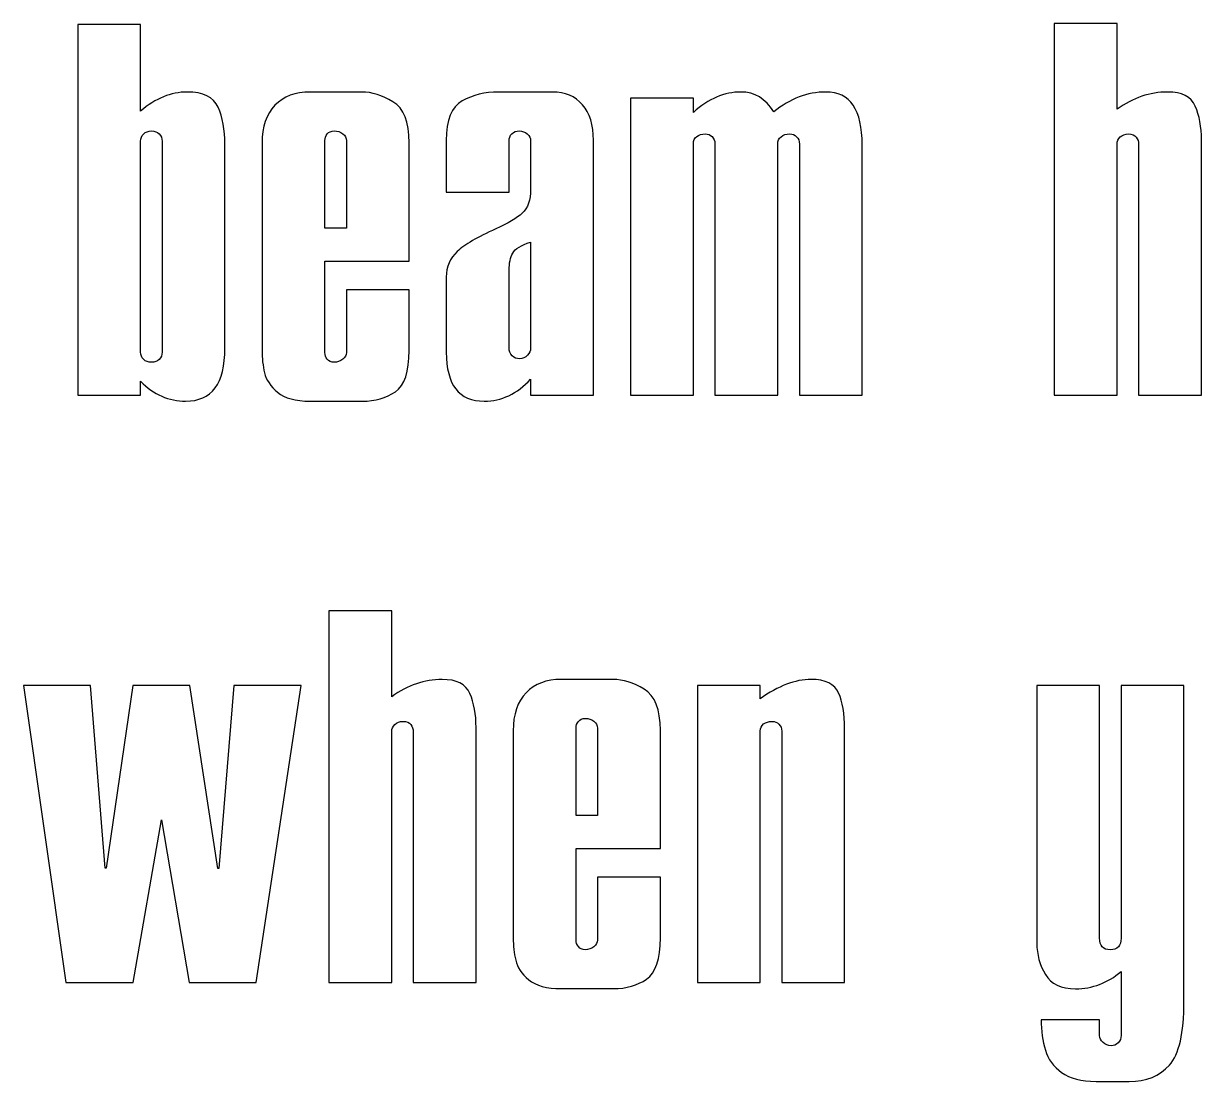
# Model space of a CAD drawing. Header units: millimetres. Extents: x -1099 to 2075, y -1295 to 1553.
# Drawn here: x 335.3 to 413.4, y 228.4 to 298.7 of the extents above; entities that cross this region are included whole.
import ezdxf

# ---------------------------------------------------------------- set-up
doc = ezdxf.new("R2010")
doc.units = ezdxf.units.MM
doc.header["$MEASUREMENT"] = 0
doc.layers.add('layer 1', color=7, linetype='Continuous')

msp = doc.modelspace()

# ---------------------------------------------------------------- linework, layer by layer
at = {"layer": 'layer 1', "color": 7}
for points, knots in [([(338.8775, 274.0007), (338.8775, 274.0007), (338.8775, 298.6084), (338.8775, 298.6084), (338.8775, 298.6084), (338.8775, 298.6084), (343.0464, 298.6084), (343.0464, 298.6084), (343.0464, 298.6084), (343.0464, 298.6084), (343.0464, 292.856), (343.0464, 292.856), (343.0464, 292.856), (344.0483, 293.6967), (345.0746, 294.117), (346.1254, 294.117), (346.1254, 294.117), (347.2006, 294.117), (347.8898, 293.7797), (348.1928, 293.1053), (348.1928, 293.1053), (348.4909, 292.4308), (348.6424, 291.6146), (348.6424, 290.6567), (348.6424, 290.6567), (348.6424, 290.6567), (348.6424, 277.1042), (348.6424, 277.1042), (348.6424, 277.1042), (348.6424, 274.7631), (347.7725, 273.5902), (346.0326, 273.5902), (346.0326, 273.5902), (344.9183, 273.5902), (343.9261, 274.03), (343.0464, 274.9097), (343.0464, 274.9097), (343.0464, 274.9097), (343.0464, 274.0007), (343.0464, 274.0007), (343.0464, 274.0007), (343.0464, 274.0007), (338.8775, 274.0007), (338.8775, 274.0007)], [0, 0, 0, 0, 0.0833333, 0.0833333, 0.0833333, 0.0833333, 0.1666667, 0.1666667, 0.1666667, 0.1666667, 0.25, 0.25, 0.25, 0.25, 0.3333333, 0.3333333, 0.3333333, 0.3333333, 0.4166667, 0.4166667, 0.4166667, 0.4166667, 0.5, 0.5, 0.5, 0.5, 0.5833333, 0.5833333, 0.5833333, 0.5833333, 0.6666667, 0.6666667, 0.6666667, 0.6666667, 0.75, 0.75, 0.75, 0.75, 0.8333333, 0.8333333, 0.8333333, 0.8333333, 1, 1, 1, 1]), ([(403.6786, 274.0007), (403.6786, 274.0007), (403.6786, 298.6622), (403.6786, 298.6622), (403.6786, 298.6622), (403.6786, 298.6622), (407.8475, 298.6622), (407.8475, 298.6622), (407.8475, 298.6622), (407.8475, 298.6622), (407.8475, 292.9733), (407.8475, 292.9733), (407.8475, 292.9733), (408.9129, 293.7358), (410.0273, 294.117), (411.1904, 294.117), (411.1904, 294.117), (412.1532, 294.117), (412.769, 293.8042), (413.0379, 293.1835), (413.0379, 293.1835), (413.3067, 292.5579), (413.4435, 291.8053), (413.4435, 290.9158), (413.4435, 290.9158), (413.4435, 290.9158), (413.4435, 274.0007), (413.4435, 274.0007), (413.4435, 274.0007), (413.4435, 274.0007), (409.2746, 274.0007), (409.2746, 274.0007), (409.2746, 274.0007), (409.2746, 274.0007), (409.2746, 290.6616), (409.2746, 290.6616), (409.2746, 290.6616), (409.2746, 290.8229), (409.2208, 290.9744), (409.1133, 291.1161), (409.1133, 291.1161), (409.0058, 291.2628), (408.8347, 291.3312), (408.605, 291.3312), (408.605, 291.3312), (408.3704, 291.3312), (408.1847, 291.2628), (408.0528, 291.1308), (408.0528, 291.1308), (407.9159, 290.994), (407.8475, 290.8376), (407.8475, 290.6616), (407.8475, 290.6616), (407.8475, 290.6616), (407.8475, 274.0007), (407.8475, 274.0007), (407.8475, 274.0007), (407.8475, 274.0007), (403.6786, 274.0007), (403.6786, 274.0007)], [0, 0, 0, 0, 0.0625, 0.0625, 0.0625, 0.0625, 0.125, 0.125, 0.125, 0.125, 0.1875, 0.1875, 0.1875, 0.1875, 0.25, 0.25, 0.25, 0.25, 0.3125, 0.3125, 0.3125, 0.3125, 0.375, 0.375, 0.375, 0.375, 0.4375, 0.4375, 0.4375, 0.4375, 0.5, 0.5, 0.5, 0.5, 0.5625, 0.5625, 0.5625, 0.5625, 0.625, 0.625, 0.625, 0.625, 0.6875, 0.6875, 0.6875, 0.6875, 0.75, 0.75, 0.75, 0.75, 0.8125, 0.8125, 0.8125, 0.8125, 0.875, 0.875, 0.875, 0.875, 1, 1, 1, 1]), ([(356.7016, 280.9798), (356.7016, 280.9798), (360.8705, 280.9798), (360.8705, 280.9798), (360.8705, 280.9798), (360.8705, 280.9798), (360.8705, 276.9624), (360.8705, 276.9624), (360.8705, 276.9624), (360.8705, 275.55), (360.5675, 274.6361), (359.9566, 274.2157), (359.9566, 274.2157), (359.3457, 273.8003), (358.6126, 273.5902), (357.7622, 273.5902), (357.7622, 273.5902), (357.7622, 273.5902), (354.297, 273.5902), (354.297, 273.5902), (354.297, 273.5902), (353.3293, 273.5902), (352.6109, 273.7857), (352.1417, 274.1815), (352.1417, 274.1815), (351.6677, 274.5725), (351.3793, 275.0075), (351.2718, 275.4718), (351.2718, 275.4718), (351.1594, 275.941), (351.1056, 276.4395), (351.1056, 276.9624), (351.1056, 276.9624), (351.1056, 276.9624), (351.1056, 290.7154), (351.1056, 290.7154), (351.1056, 290.7154), (351.1056, 291.8101), (351.394, 292.6508), (351.9658, 293.2372), (351.9658, 293.2372), (352.5376, 293.8237), (353.3147, 294.117), (354.297, 294.117), (354.297, 294.117), (354.297, 294.117), (357.7328, 294.117), (357.7328, 294.117), (357.7328, 294.117), (358.3877, 294.117), (359.0768, 293.9019), (359.7953, 293.4718), (359.7953, 293.4718), (360.5137, 293.0418), (360.8705, 292.1327), (360.8705, 290.7447), (360.8705, 290.7447), (360.8705, 290.7447), (360.8705, 282.8859), (360.8705, 282.8859), (360.8705, 282.8859), (360.8705, 282.8859), (355.2745, 282.8859), (355.2745, 282.8859), (355.2745, 282.8859), (355.2745, 282.8859), (355.2745, 276.8158), (355.2745, 276.8158), (355.2745, 276.8158), (355.2745, 276.6545), (355.3283, 276.5079), (355.4309, 276.3759), (355.4309, 276.3759), (355.5384, 276.2391), (355.6899, 276.1707), (355.8903, 276.1707), (355.8903, 276.1707), (356.1005, 276.1707), (356.2911, 276.2391), (356.4572, 276.3711), (356.4572, 276.3711), (356.6185, 276.503), (356.7016, 276.6496), (356.7016, 276.8158), (356.7016, 276.8158), (356.7016, 276.8158), (356.7016, 280.9798), (356.7016, 280.9798)], [0, 0, 0, 0, 0.0434783, 0.0434783, 0.0434783, 0.0434783, 0.0869565, 0.0869565, 0.0869565, 0.0869565, 0.1304348, 0.1304348, 0.1304348, 0.1304348, 0.173913, 0.173913, 0.173913, 0.173913, 0.2173913, 0.2173913, 0.2173913, 0.2173913, 0.2608696, 0.2608696, 0.2608696, 0.2608696, 0.3043478, 0.3043478, 0.3043478, 0.3043478, 0.3478261, 0.3478261, 0.3478261, 0.3478261, 0.3913043, 0.3913043, 0.3913043, 0.3913043, 0.4347826, 0.4347826, 0.4347826, 0.4347826, 0.4782609, 0.4782609, 0.4782609, 0.4782609, 0.5217391, 0.5217391, 0.5217391, 0.5217391, 0.5652174, 0.5652174, 0.5652174, 0.5652174, 0.6086957, 0.6086957, 0.6086957, 0.6086957, 0.6521739, 0.6521739, 0.6521739, 0.6521739, 0.6956522, 0.6956522, 0.6956522, 0.6956522, 0.7391304, 0.7391304, 0.7391304, 0.7391304, 0.7826087, 0.7826087, 0.7826087, 0.7826087, 0.826087, 0.826087, 0.826087, 0.826087, 0.8695652, 0.8695652, 0.8695652, 0.8695652, 0.9130435, 0.9130435, 0.9130435, 0.9130435, 1, 1, 1, 1]), ([(363.3337, 287.4604), (363.3337, 287.4604), (363.3337, 290.8913), (363.3337, 290.8913), (363.3337, 290.8913), (363.3337, 292.2549), (363.6856, 293.1346), (364.3894, 293.5256), (364.3894, 293.5256), (365.0931, 293.9215), (365.8947, 294.117), (366.7939, 294.117), (366.7939, 294.117), (366.7939, 294.117), (370.3715, 294.117), (370.3715, 294.117), (370.3715, 294.117), (371.217, 294.117), (371.8817, 293.8384), (372.3704, 293.2763), (372.3704, 293.2763), (372.8542, 292.7143), (373.0986, 291.9274), (373.0986, 290.9158), (373.0986, 290.9158), (373.0986, 290.9158), (373.0986, 274.0007), (373.0986, 274.0007), (373.0986, 274.0007), (373.0986, 274.0007), (368.9297, 274.0007), (368.9297, 274.0007), (368.9297, 274.0007), (368.9297, 274.0007), (368.9297, 275.0515), (368.9297, 275.0515), (368.9297, 275.0515), (368.0304, 274.0789), (367.0041, 273.5902), (365.8507, 273.5902), (365.8507, 273.5902), (364.1743, 273.5902), (363.3337, 274.6752), (363.3337, 276.8402), (363.3337, 276.8402), (363.3337, 276.8402), (363.3337, 281.8302), (363.3337, 281.8302), (363.3337, 281.8302), (363.3337, 282.5144), (363.5781, 283.0814), (364.0619, 283.5359), (364.0619, 283.5359), (364.5458, 283.9904), (365.3962, 284.484), (366.618, 285.0265), (366.618, 285.0265), (367.4244, 285.3882), (368.0109, 285.7401), (368.3774, 286.0773), (368.3774, 286.0773), (368.744, 286.4145), (368.9297, 286.9472), (368.9297, 287.6657), (368.9297, 287.6657), (368.9297, 287.6657), (368.9297, 290.862), (368.9297, 290.862), (368.9297, 290.862), (368.9297, 291.0526), (368.8564, 291.209), (368.7098, 291.341), (368.7098, 291.341), (368.5632, 291.468), (368.3823, 291.5316), (368.1722, 291.5316), (368.1722, 291.5316), (367.9669, 291.5316), (367.8056, 291.468), (367.6834, 291.3458), (367.6834, 291.3458), (367.5613, 291.2188), (367.5026, 291.0575), (367.5026, 290.862), (367.5026, 290.862), (367.5026, 290.862), (367.5026, 287.4604), (367.5026, 287.4604), (367.5026, 287.4604), (367.5026, 287.4604), (363.3337, 287.4604), (363.3337, 287.4604)], [0, 0, 0, 0, 0.0416667, 0.0416667, 0.0416667, 0.0416667, 0.0833333, 0.0833333, 0.0833333, 0.0833333, 0.125, 0.125, 0.125, 0.125, 0.1666667, 0.1666667, 0.1666667, 0.1666667, 0.2083333, 0.2083333, 0.2083333, 0.2083333, 0.25, 0.25, 0.25, 0.25, 0.2916667, 0.2916667, 0.2916667, 0.2916667, 0.3333333, 0.3333333, 0.3333333, 0.3333333, 0.375, 0.375, 0.375, 0.375, 0.4166667, 0.4166667, 0.4166667, 0.4166667, 0.4583333, 0.4583333, 0.4583333, 0.4583333, 0.5, 0.5, 0.5, 0.5, 0.5416667, 0.5416667, 0.5416667, 0.5416667, 0.5833333, 0.5833333, 0.5833333, 0.5833333, 0.625, 0.625, 0.625, 0.625, 0.6666667, 0.6666667, 0.6666667, 0.6666667, 0.7083333, 0.7083333, 0.7083333, 0.7083333, 0.75, 0.75, 0.75, 0.75, 0.7916667, 0.7916667, 0.7916667, 0.7916667, 0.8333333, 0.8333333, 0.8333333, 0.8333333, 0.875, 0.875, 0.875, 0.875, 0.9166667, 0.9166667, 0.9166667, 0.9166667, 1, 1, 1, 1]), ([(375.5618, 274.0007), (375.5618, 274.0007), (375.5618, 293.7113), (375.5618, 293.7113), (375.5618, 293.7113), (375.5618, 293.7113), (379.7307, 293.7113), (379.7307, 293.7113), (379.7307, 293.7113), (379.7307, 293.7113), (379.7307, 292.7632), (379.7307, 292.7632), (379.7307, 292.7632), (380.7326, 293.6673), (381.7883, 294.117), (382.8928, 294.117), (382.8928, 294.117), (383.7872, 294.117), (384.5105, 293.6771), (385.0628, 292.8023), (385.0628, 292.8023), (386.1478, 293.6771), (387.3012, 294.117), (388.523, 294.117), (388.523, 294.117), (390.1309, 294.117), (390.9325, 292.944), (390.9325, 290.5932), (390.9325, 290.5932), (390.9325, 290.5932), (390.9325, 274.0007), (390.9325, 274.0007), (390.9325, 274.0007), (390.9325, 274.0007), (386.7636, 274.0007), (386.7636, 274.0007), (386.7636, 274.0007), (386.7636, 274.0007), (386.7636, 290.6616), (386.7636, 290.6616), (386.7636, 290.6616), (386.7636, 290.8669), (386.7049, 291.0282), (386.5827, 291.1504), (386.5827, 291.1504), (386.4606, 291.2725), (386.3042, 291.3312), (386.1184, 291.3312), (386.1184, 291.3312), (385.8936, 291.3312), (385.703, 291.2725), (385.5515, 291.1455), (385.5515, 291.1455), (385.4, 291.0233), (385.3267, 290.862), (385.3267, 290.6616), (385.3267, 290.6616), (385.3267, 290.6616), (385.3267, 274.0007), (385.3267, 274.0007), (385.3267, 274.0007), (385.3267, 274.0007), (381.1578, 274.0007), (381.1578, 274.0007), (381.1578, 274.0007), (381.1578, 274.0007), (381.1578, 290.6909), (381.1578, 290.6909), (381.1578, 290.6909), (381.1578, 290.8815), (381.0943, 291.0331), (380.9721, 291.1552), (380.9721, 291.1552), (380.8499, 291.2725), (380.6984, 291.3312), (380.5176, 291.3312), (380.5176, 291.3312), (380.2879, 291.3312), (380.0973, 291.2774), (379.9506, 291.1601), (379.9506, 291.1601), (379.804, 291.0477), (379.7307, 290.8913), (379.7307, 290.6909), (379.7307, 290.6909), (379.7307, 290.6909), (379.7307, 274.0007), (379.7307, 274.0007), (379.7307, 274.0007), (379.7307, 274.0007), (375.5618, 274.0007), (375.5618, 274.0007)], [0, 0, 0, 0, 0.0416667, 0.0416667, 0.0416667, 0.0416667, 0.0833333, 0.0833333, 0.0833333, 0.0833333, 0.125, 0.125, 0.125, 0.125, 0.1666667, 0.1666667, 0.1666667, 0.1666667, 0.2083333, 0.2083333, 0.2083333, 0.2083333, 0.25, 0.25, 0.25, 0.25, 0.2916667, 0.2916667, 0.2916667, 0.2916667, 0.3333333, 0.3333333, 0.3333333, 0.3333333, 0.375, 0.375, 0.375, 0.375, 0.4166667, 0.4166667, 0.4166667, 0.4166667, 0.4583333, 0.4583333, 0.4583333, 0.4583333, 0.5, 0.5, 0.5, 0.5, 0.5416667, 0.5416667, 0.5416667, 0.5416667, 0.5833333, 0.5833333, 0.5833333, 0.5833333, 0.625, 0.625, 0.625, 0.625, 0.6666667, 0.6666667, 0.6666667, 0.6666667, 0.7083333, 0.7083333, 0.7083333, 0.7083333, 0.75, 0.75, 0.75, 0.75, 0.7916667, 0.7916667, 0.7916667, 0.7916667, 0.8333333, 0.8333333, 0.8333333, 0.8333333, 0.875, 0.875, 0.875, 0.875, 0.9166667, 0.9166667, 0.9166667, 0.9166667, 1, 1, 1, 1]), ([(343.0464, 290.862), (343.0464, 290.862), (343.0464, 276.8451), (343.0464, 276.8451), (343.0464, 276.8451), (343.0464, 276.6545), (343.1148, 276.4981), (343.2517, 276.3662), (343.2517, 276.3662), (343.3836, 276.2342), (343.5596, 276.1707), (343.7746, 276.1707), (343.7746, 276.1707), (343.9799, 276.1707), (344.1461, 276.2342), (344.278, 276.3662), (344.278, 276.3662), (344.41, 276.4981), (344.4735, 276.6545), (344.4735, 276.8451), (344.4735, 276.8451), (344.4735, 276.8451), (344.4735, 290.862), (344.4735, 290.862), (344.4735, 290.862), (344.4735, 291.0477), (344.41, 291.2041), (344.278, 291.3361), (344.278, 291.3361), (344.1461, 291.468), (343.9799, 291.5316), (343.7746, 291.5316), (343.7746, 291.5316), (343.5596, 291.5316), (343.3836, 291.468), (343.2517, 291.3361), (343.2517, 291.3361), (343.1148, 291.2041), (343.0464, 291.0477), (343.0464, 290.862)], [0, 0, 0, 0, 0.0909091, 0.0909091, 0.0909091, 0.0909091, 0.1818182, 0.1818182, 0.1818182, 0.1818182, 0.2727273, 0.2727273, 0.2727273, 0.2727273, 0.3636364, 0.3636364, 0.3636364, 0.3636364, 0.4545455, 0.4545455, 0.4545455, 0.4545455, 0.5454545, 0.5454545, 0.5454545, 0.5454545, 0.6363636, 0.6363636, 0.6363636, 0.6363636, 0.7272727, 0.7272727, 0.7272727, 0.7272727, 0.8181818, 0.8181818, 0.8181818, 0.8181818, 1, 1, 1, 1]), ([(355.2745, 285.0803), (355.2745, 285.0803), (356.7016, 285.0803), (356.7016, 285.0803), (356.7016, 285.0803), (356.7016, 285.0803), (356.7016, 290.8913), (356.7016, 290.8913), (356.7016, 290.8913), (356.7016, 291.0673), (356.6234, 291.2188), (356.4621, 291.3458), (356.4621, 291.3458), (356.3008, 291.468), (356.1102, 291.5316), (355.8903, 291.5316), (355.8903, 291.5316), (355.6899, 291.5316), (355.5384, 291.4631), (355.4309, 291.3312), (355.4309, 291.3312), (355.3283, 291.1943), (355.2745, 291.0477), (355.2745, 290.8913), (355.2745, 290.8913), (355.2745, 290.8913), (355.2745, 285.0803), (355.2745, 285.0803)], [0, 0, 0, 0, 0.125, 0.125, 0.125, 0.125, 0.25, 0.25, 0.25, 0.25, 0.375, 0.375, 0.375, 0.375, 0.5, 0.5, 0.5, 0.5, 0.625, 0.625, 0.625, 0.625, 0.75, 0.75, 0.75, 0.75, 1, 1, 1, 1]), ([(368.9297, 277.109), (368.9297, 277.109), (368.9297, 284.1468), (368.9297, 284.1468), (368.9297, 284.1468), (368.2992, 283.9562), (367.9034, 283.7118), (367.7421, 283.4235), (367.7421, 283.4235), (367.5808, 283.1302), (367.5026, 282.7588), (367.5026, 282.2994), (367.5026, 282.2994), (367.5026, 282.2994), (367.5026, 277.109), (367.5026, 277.109), (367.5026, 277.109), (367.5026, 276.9136), (367.5661, 276.7474), (367.6981, 276.6105), (367.6981, 276.6105), (367.8301, 276.4737), (367.9962, 276.4053), (368.2015, 276.4053), (368.2015, 276.4053), (368.4068, 276.4053), (368.5778, 276.4835), (368.7195, 276.635), (368.7195, 276.635), (368.8613, 276.7865), (368.9297, 276.9478), (368.9297, 277.109)], [0, 0, 0, 0, 0.1111111, 0.1111111, 0.1111111, 0.1111111, 0.2222222, 0.2222222, 0.2222222, 0.2222222, 0.3333333, 0.3333333, 0.3333333, 0.3333333, 0.4444444, 0.4444444, 0.4444444, 0.4444444, 0.5555556, 0.5555556, 0.5555556, 0.5555556, 0.6666667, 0.6666667, 0.6666667, 0.6666667, 0.7777778, 0.7777778, 0.7777778, 0.7777778, 1, 1, 1, 1]), ([(355.5433, 234.9998), (355.5433, 234.9998), (355.5433, 259.6613), (355.5433, 259.6613), (355.5433, 259.6613), (355.5433, 259.6613), (359.7122, 259.6613), (359.7122, 259.6613), (359.7122, 259.6613), (359.7122, 259.6613), (359.7122, 253.9724), (359.7122, 253.9724), (359.7122, 253.9724), (360.7776, 254.7349), (361.892, 255.1161), (363.0551, 255.1161), (363.0551, 255.1161), (364.0179, 255.1161), (364.6337, 254.8033), (364.9026, 254.1826), (364.9026, 254.1826), (365.1714, 253.557), (365.3082, 252.8044), (365.3082, 251.9149), (365.3082, 251.9149), (365.3082, 251.9149), (365.3082, 234.9998), (365.3082, 234.9998), (365.3082, 234.9998), (365.3082, 234.9998), (361.1393, 234.9998), (361.1393, 234.9998), (361.1393, 234.9998), (361.1393, 234.9998), (361.1393, 251.6607), (361.1393, 251.6607), (361.1393, 251.6607), (361.1393, 251.822), (361.0855, 251.9735), (360.978, 252.1152), (360.978, 252.1152), (360.8705, 252.2619), (360.6994, 252.3303), (360.4697, 252.3303), (360.4697, 252.3303), (360.2351, 252.3303), (360.0494, 252.2619), (359.9175, 252.1299), (359.9175, 252.1299), (359.7806, 251.9931), (359.7122, 251.8367), (359.7122, 251.6607), (359.7122, 251.6607), (359.7122, 251.6607), (359.7122, 234.9998), (359.7122, 234.9998), (359.7122, 234.9998), (359.7122, 234.9998), (355.5433, 234.9998), (355.5433, 234.9998)], [0, 0, 0, 0, 0.0625, 0.0625, 0.0625, 0.0625, 0.125, 0.125, 0.125, 0.125, 0.1875, 0.1875, 0.1875, 0.1875, 0.25, 0.25, 0.25, 0.25, 0.3125, 0.3125, 0.3125, 0.3125, 0.375, 0.375, 0.375, 0.375, 0.4375, 0.4375, 0.4375, 0.4375, 0.5, 0.5, 0.5, 0.5, 0.5625, 0.5625, 0.5625, 0.5625, 0.625, 0.625, 0.625, 0.625, 0.6875, 0.6875, 0.6875, 0.6875, 0.75, 0.75, 0.75, 0.75, 0.8125, 0.8125, 0.8125, 0.8125, 0.875, 0.875, 0.875, 0.875, 1, 1, 1, 1]), ([(373.3674, 241.9789), (373.3674, 241.9789), (377.5363, 241.9789), (377.5363, 241.9789), (377.5363, 241.9789), (377.5363, 241.9789), (377.5363, 237.9615), (377.5363, 237.9615), (377.5363, 237.9615), (377.5363, 236.5491), (377.2333, 235.6352), (376.6224, 235.2148), (376.6224, 235.2148), (376.0115, 234.7994), (375.2784, 234.5893), (374.428, 234.5893), (374.428, 234.5893), (374.428, 234.5893), (370.9628, 234.5893), (370.9628, 234.5893), (370.9628, 234.5893), (369.9951, 234.5893), (369.2767, 234.7848), (368.8075, 235.1806), (368.8075, 235.1806), (368.3335, 235.5716), (368.0451, 236.0066), (367.9376, 236.4709), (367.9376, 236.4709), (367.8252, 236.9401), (367.7714, 237.4386), (367.7714, 237.9615), (367.7714, 237.9615), (367.7714, 237.9615), (367.7714, 251.7145), (367.7714, 251.7145), (367.7714, 251.7145), (367.7714, 252.8092), (368.0598, 253.6499), (368.6316, 254.2363), (368.6316, 254.2363), (369.2034, 254.8228), (369.9805, 255.1161), (370.9628, 255.1161), (370.9628, 255.1161), (370.9628, 255.1161), (374.3986, 255.1161), (374.3986, 255.1161), (374.3986, 255.1161), (375.0535, 255.1161), (375.7426, 254.901), (376.4611, 254.4709), (376.4611, 254.4709), (377.1795, 254.0409), (377.5363, 253.1318), (377.5363, 251.7438), (377.5363, 251.7438), (377.5363, 251.7438), (377.5363, 243.885), (377.5363, 243.885), (377.5363, 243.885), (377.5363, 243.885), (371.9403, 243.885), (371.9403, 243.885), (371.9403, 243.885), (371.9403, 243.885), (371.9403, 237.8149), (371.9403, 237.8149), (371.9403, 237.8149), (371.9403, 237.6536), (371.9941, 237.507), (372.0967, 237.375), (372.0967, 237.375), (372.2042, 237.2382), (372.3557, 237.1698), (372.5561, 237.1698), (372.5561, 237.1698), (372.7663, 237.1698), (372.9569, 237.2382), (373.123, 237.3702), (373.123, 237.3702), (373.2843, 237.5021), (373.3674, 237.6487), (373.3674, 237.8149), (373.3674, 237.8149), (373.3674, 237.8149), (373.3674, 241.9789), (373.3674, 241.9789)], [0, 0, 0, 0, 0.0434783, 0.0434783, 0.0434783, 0.0434783, 0.0869565, 0.0869565, 0.0869565, 0.0869565, 0.1304348, 0.1304348, 0.1304348, 0.1304348, 0.173913, 0.173913, 0.173913, 0.173913, 0.2173913, 0.2173913, 0.2173913, 0.2173913, 0.2608696, 0.2608696, 0.2608696, 0.2608696, 0.3043478, 0.3043478, 0.3043478, 0.3043478, 0.3478261, 0.3478261, 0.3478261, 0.3478261, 0.3913043, 0.3913043, 0.3913043, 0.3913043, 0.4347826, 0.4347826, 0.4347826, 0.4347826, 0.4782609, 0.4782609, 0.4782609, 0.4782609, 0.5217391, 0.5217391, 0.5217391, 0.5217391, 0.5652174, 0.5652174, 0.5652174, 0.5652174, 0.6086957, 0.6086957, 0.6086957, 0.6086957, 0.6521739, 0.6521739, 0.6521739, 0.6521739, 0.6956522, 0.6956522, 0.6956522, 0.6956522, 0.7391304, 0.7391304, 0.7391304, 0.7391304, 0.7826087, 0.7826087, 0.7826087, 0.7826087, 0.826087, 0.826087, 0.826087, 0.826087, 0.8695652, 0.8695652, 0.8695652, 0.8695652, 0.9130435, 0.9130435, 0.9130435, 0.9130435, 1, 1, 1, 1]), ([(379.9995, 234.9998), (379.9995, 234.9998), (379.9995, 254.7104), (379.9995, 254.7104), (379.9995, 254.7104), (379.9995, 254.7104), (384.1684, 254.7104), (384.1684, 254.7104), (384.1684, 254.7104), (384.1684, 254.7104), (384.1684, 253.8307), (384.1684, 253.8307), (384.1684, 253.8307), (385.356, 254.686), (386.4801, 255.1161), (387.5407, 255.1161), (387.5407, 255.1161), (388.4937, 255.1161), (389.1046, 254.8179), (389.3685, 254.2168), (389.3685, 254.2168), (389.6324, 253.6205), (389.7644, 252.8337), (389.7644, 251.8611), (389.7644, 251.8611), (389.7644, 251.8611), (389.7644, 234.9998), (389.7644, 234.9998), (389.7644, 234.9998), (389.7644, 234.9998), (385.5955, 234.9998), (385.5955, 234.9998), (385.5955, 234.9998), (385.5955, 234.9998), (385.5955, 251.69), (385.5955, 251.69), (385.5955, 251.69), (385.5955, 251.8709), (385.532, 252.0224), (385.4098, 252.1446), (385.4098, 252.1446), (385.2876, 252.2716), (385.1361, 252.3303), (384.9553, 252.3303), (384.9553, 252.3303), (384.7256, 252.3303), (384.535, 252.2765), (384.3883, 252.1592), (384.3883, 252.1592), (384.2417, 252.0468), (384.1684, 251.8904), (384.1684, 251.69), (384.1684, 251.69), (384.1684, 251.69), (384.1684, 234.9998), (384.1684, 234.9998), (384.1684, 234.9998), (384.1684, 234.9998), (379.9995, 234.9998), (379.9995, 234.9998)], [0, 0, 0, 0, 0.0625, 0.0625, 0.0625, 0.0625, 0.125, 0.125, 0.125, 0.125, 0.1875, 0.1875, 0.1875, 0.1875, 0.25, 0.25, 0.25, 0.25, 0.3125, 0.3125, 0.3125, 0.3125, 0.375, 0.375, 0.375, 0.375, 0.4375, 0.4375, 0.4375, 0.4375, 0.5, 0.5, 0.5, 0.5, 0.5625, 0.5625, 0.5625, 0.5625, 0.625, 0.625, 0.625, 0.625, 0.6875, 0.6875, 0.6875, 0.6875, 0.75, 0.75, 0.75, 0.75, 0.8125, 0.8125, 0.8125, 0.8125, 0.875, 0.875, 0.875, 0.875, 1, 1, 1, 1]), ([(338.0955, 234.9998), (338.0955, 234.9998), (335.2804, 254.7104), (335.2804, 254.7104), (335.2804, 254.7104), (335.2804, 254.7104), (339.7132, 254.7104), (339.7132, 254.7104), (339.7132, 254.7104), (339.7132, 254.7104), (340.7053, 242.5947), (340.7053, 242.5947), (340.7053, 242.5947), (340.7053, 242.5947), (340.764, 242.5947), (340.764, 242.5947), (340.764, 242.5947), (340.764, 242.5947), (342.5283, 254.7104), (342.5283, 254.7104), (342.5283, 254.7104), (342.5283, 254.7104), (346.3062, 254.7104), (346.3062, 254.7104), (346.3062, 254.7104), (346.3062, 254.7104), (348.183, 242.5654), (348.183, 242.5654), (348.183, 242.5654), (348.183, 242.5654), (348.2416, 242.5654), (348.2416, 242.5654), (348.2416, 242.5654), (348.2416, 242.5654), (349.2435, 254.7104), (349.2435, 254.7104), (349.2435, 254.7104), (349.2435, 254.7104), (353.6959, 254.7104), (353.6959, 254.7104), (353.6959, 254.7104), (353.6959, 254.7104), (350.7097, 234.9998), (350.7097, 234.9998), (350.7097, 234.9998), (350.7097, 234.9998), (346.2769, 234.9998), (346.2769, 234.9998), (346.2769, 234.9998), (346.2769, 234.9998), (344.4295, 245.791), (344.4295, 245.791), (344.4295, 245.791), (344.4295, 245.791), (342.5528, 234.9998), (342.5528, 234.9998), (342.5528, 234.9998), (342.5528, 234.9998), (338.0955, 234.9998), (338.0955, 234.9998)], [0, 0, 0, 0, 0.0625, 0.0625, 0.0625, 0.0625, 0.125, 0.125, 0.125, 0.125, 0.1875, 0.1875, 0.1875, 0.1875, 0.25, 0.25, 0.25, 0.25, 0.3125, 0.3125, 0.3125, 0.3125, 0.375, 0.375, 0.375, 0.375, 0.4375, 0.4375, 0.4375, 0.4375, 0.5, 0.5, 0.5, 0.5, 0.5625, 0.5625, 0.5625, 0.5625, 0.625, 0.625, 0.625, 0.625, 0.6875, 0.6875, 0.6875, 0.6875, 0.75, 0.75, 0.75, 0.75, 0.8125, 0.8125, 0.8125, 0.8125, 0.875, 0.875, 0.875, 0.875, 1, 1, 1, 1]), ([(402.8135, 232.5268), (402.8135, 232.5268), (406.6892, 232.5268), (406.6892, 232.5268), (406.6892, 232.5268), (406.6892, 232.5268), (406.6892, 231.4711), (406.6892, 231.4711), (406.6892, 231.4711), (406.6892, 231.305), (406.7674, 231.1486), (406.9189, 231.0068), (406.9189, 231.0068), (407.0704, 230.87), (407.2464, 230.7967), (407.4467, 230.7967), (407.4467, 230.7967), (407.6276, 230.7967), (407.784, 230.8602), (407.9159, 230.9922), (407.9159, 230.9922), (408.0479, 231.1193), (408.1163, 231.2805), (408.1163, 231.4711), (408.1163, 231.4711), (408.1163, 231.4711), (408.1163, 235.728), (408.1163, 235.728), (408.1163, 235.728), (407.2121, 234.9656), (406.2054, 234.5795), (405.0959, 234.5795), (405.0959, 234.5795), (404.1331, 234.5795), (403.4636, 234.8972), (403.0872, 235.5227), (403.0872, 235.5227), (402.7109, 236.1532), (402.5203, 236.8472), (402.5203, 237.6047), (402.5203, 237.6047), (402.5203, 237.6047), (402.5203, 254.7104), (402.5203, 254.7104), (402.5203, 254.7104), (402.5203, 254.7104), (406.6892, 254.7104), (406.6892, 254.7104), (406.6892, 254.7104), (406.6892, 254.7104), (406.6892, 237.9371), (406.6892, 237.9371), (406.6892, 237.9371), (406.6892, 237.4239), (406.9238, 237.1698), (407.3881, 237.1698), (407.3881, 237.1698), (407.8719, 237.1698), (408.1163, 237.4239), (408.1163, 237.9371), (408.1163, 237.9371), (408.1163, 237.9371), (408.1163, 254.7104), (408.1163, 254.7104), (408.1163, 254.7104), (408.1163, 254.7104), (412.2852, 254.7104), (412.2852, 254.7104), (412.2852, 254.7104), (412.2852, 254.7104), (412.2852, 233.7389), (412.2852, 233.7389), (412.2852, 233.7389), (412.2852, 231.6373), (411.9626, 230.2298), (411.3175, 229.5064), (411.3175, 229.5064), (410.6724, 228.788), (409.7829, 228.4263), (408.649, 228.4263), (408.649, 228.4263), (408.649, 228.4263), (406.4497, 228.4263), (406.4497, 228.4263), (406.4497, 228.4263), (405.4674, 228.4263), (404.7049, 228.6218), (404.1673, 229.0177), (404.1673, 229.0177), (403.6297, 229.4087), (403.2681, 229.9023), (403.0872, 230.5035), (403.0872, 230.5035), (402.9064, 231.0997), (402.8135, 231.7742), (402.8135, 232.5268)], [0, 0, 0, 0, 0.04, 0.04, 0.04, 0.04, 0.08, 0.08, 0.08, 0.08, 0.12, 0.12, 0.12, 0.12, 0.16, 0.16, 0.16, 0.16, 0.2, 0.2, 0.2, 0.2, 0.24, 0.24, 0.24, 0.24, 0.28, 0.28, 0.28, 0.28, 0.32, 0.32, 0.32, 0.32, 0.36, 0.36, 0.36, 0.36, 0.4, 0.4, 0.4, 0.4, 0.44, 0.44, 0.44, 0.44, 0.48, 0.48, 0.48, 0.48, 0.52, 0.52, 0.52, 0.52, 0.56, 0.56, 0.56, 0.56, 0.6, 0.6, 0.6, 0.6, 0.64, 0.64, 0.64, 0.64, 0.68, 0.68, 0.68, 0.68, 0.72, 0.72, 0.72, 0.72, 0.76, 0.76, 0.76, 0.76, 0.8, 0.8, 0.8, 0.8, 0.84, 0.84, 0.84, 0.84, 0.88, 0.88, 0.88, 0.88, 0.92, 0.92, 0.92, 0.92, 1, 1, 1, 1]), ([(371.9403, 246.0794), (371.9403, 246.0794), (373.3674, 246.0794), (373.3674, 246.0794), (373.3674, 246.0794), (373.3674, 246.0794), (373.3674, 251.8904), (373.3674, 251.8904), (373.3674, 251.8904), (373.3674, 252.0664), (373.2892, 252.2179), (373.1279, 252.3449), (373.1279, 252.3449), (372.9666, 252.4671), (372.776, 252.5307), (372.5561, 252.5307), (372.5561, 252.5307), (372.3557, 252.5307), (372.2042, 252.4622), (372.0967, 252.3303), (372.0967, 252.3303), (371.9941, 252.1934), (371.9403, 252.0468), (371.9403, 251.8904), (371.9403, 251.8904), (371.9403, 251.8904), (371.9403, 246.0794), (371.9403, 246.0794)], [0, 0, 0, 0, 0.125, 0.125, 0.125, 0.125, 0.25, 0.25, 0.25, 0.25, 0.375, 0.375, 0.375, 0.375, 0.5, 0.5, 0.5, 0.5, 0.625, 0.625, 0.625, 0.625, 0.75, 0.75, 0.75, 0.75, 1, 1, 1, 1])]:
    msp.add_open_spline(points, degree=3, knots=knots, dxfattribs=at)

doc.saveas('drawing.dxf')
